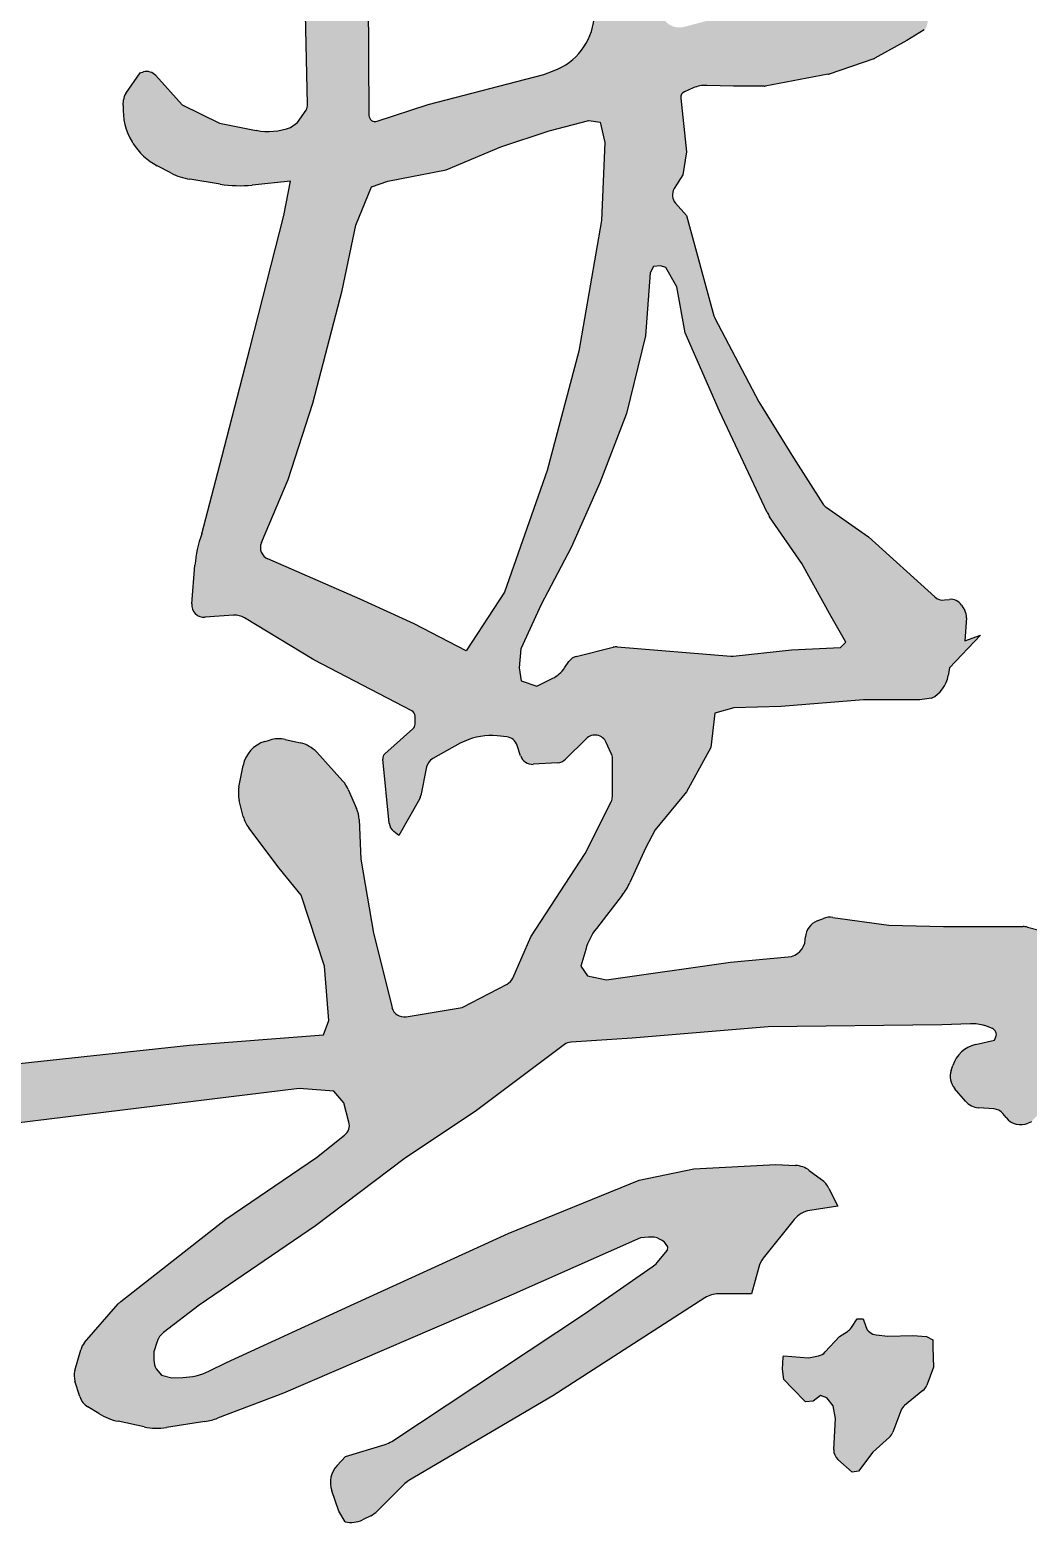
# Model space of a CAD drawing. Extents: x 69728788 to 150676229, y 15322671 to 43663798.
# Drawn here: x 75322160 to 75322595, y 19712669 to 19713319 of the extents above; entities that cross this region are included whole.
import ezdxf

# ---------------------------------------------------------------- set-up
doc = ezdxf.new("R2010")
doc.units = 0
doc.header["$LTSCALE"] = 1000
doc.header["$MEASUREMENT"] = 0
doc.layers.get('0').update_dxf_attribs({"linetype": 'CONTINUOUS'})
doc.layers.add('图框', color=253, linetype='CONTINUOUS')
doc.layers.add('签名', color=7, linetype='CONTINUOUS')

# ---------------------------------------------------------------- blocks, each defined once
blk = doc.blocks.new('新块.dwgASFDFDD')
at = {"layer": '签名'}
h = blk.add_hatch(color=256, dxfattribs=at)
h.paths.add_polyline_path([(95269.72, 23100.44), (95293.63, 23097.22), (95306.96, 23092.17), (95318, 23086.2), (95321.68, 23078.85), (95322.6, 23070.12), (95323.06, 23062.31), (95323.06, 23060.47), (95327.2, 23064.15), (95333.17, 23073.33), (95340.07, 23083.9), (95337.31, 23095.84), (95334.09, 23100.67, 0.161293), (95315.5, 23115.18), (95307.88, 23117.9), (95278.45, 23126.62), (95239.32, 23136.19, -0.055927), (95231.47, 23139.07), (95214.71, 23147.44, -0.036786), (95209.97, 23150.26), (95200.57, 23156.84, 0.116967), (95184.48, 23163.22, 0.125161), (95182.66, 23162.89), (95172.99, 23158.46, 0.089225), (95171.9, 23157.7, -0.045924), (95172.43, 23158.14), (95166.59, 23154.13, 0.195275), (95165.04, 23151.78), (95164.43, 23148.74, 0.293872), (95165.91, 23144.97), (95172.24, 23140.41), (95178.67, 23138.11), (95185.57, 23131.22), (95187.92, 23114.8, 0.040442), (95187.87, 23114.19, 0.74192), (95194.74, 23112.11), (95197.06, 23115.6), (95207.18, 23118.81), (95217.3, 23116.98), (95225.11, 23111.46), (95233.92, 23103.92, 0.146226), (95235.88, 23103.05), (95252.7, 23100.9)])
h.paths.add_polyline_path([(95548.01, 22693.9, -0.224051), (95555.01, 22679.51), (95555.38, 22647.26, 0.252735), (95564.03, 22631.68), (95571.71, 22626.77), (95579.08, 22627.51, 0.405395), (95595.92, 22647.46), (95594.63, 22665.96), (95608.89, 22670.03), (95612.97, 22672.06), (95599.22, 22679.7), (95596.67, 22689.88), (95597.08, 22708.37, 0.116113), (95595.3, 22716.77), (95585.97, 22736.59, 0.062977), (95583.44, 22740.56), (95572.56, 22753.7, 0.230474), (95557.61, 22760.49), (95543.7, 22760.11), (95539.28, 22758.95, 0.141943), (95530.32, 22753.59), (95518.27, 22740.65, 0.175293), (95513.27, 22728.91), (95513.14, 22726.52), (95514.67, 22719.9), (95515.69, 22719.9)])
h.paths.add_polyline_path([(95518.38, 22528.95, 0.097987), (95516.56, 22536), (95511.26, 22547.03, 0.115547), (95505.9, 22553.69), (95485.87, 22569.33), (95463.12, 22580.33), (95452.27, 22580.53), (95442.57, 22575.2), (95433.76, 22557.59), (95441.33, 22543.04, 0.112428), (95446.72, 22536.7), (95457.98, 22528.26), (95467.87, 22521.97, -0.190711), (95475.97, 22510.8), (95484.17, 22478.76, -0.218827), (95481.36, 22463.35), (95468.26, 22444.64), (95472.37, 22438.7, 0.115033), (95478.68, 22432.99), (95489.85, 22426.79, 0.14431), (95500.2, 22424.48), (95505.69, 22424.84), (95512.02, 22438.76, 0.064737), (95513.44, 22443.38), (95519.37, 22478.29, 0.042109), (95519.64, 22481.43), (95519.64, 22506.99)])
h.paths.add_polyline_path([(95343.28, 22082.46, 0.133698), (95345.58, 22085.66), (95349.63, 22096.52), (95349.2, 22108.41), (95349.2, 22112.94), (95345.52, 22115.1), (95337.3, 22115.54), (95322.17, 22115.32), (95315.19, 22115.98, -0.296761), (95308.79, 22121.08), (95307.25, 22125.69), (95303.57, 22125.69), (95300.16, 22120.41, -0.111035), (95297.81, 22118.1), (95292.98, 22115.1), (95284.46, 22105.69, -0.159662), (95280.4, 22103.37), (95274.38, 22102.14), (95259.24, 22103.44), (95259.07, 22102.64), (95258.73, 22095.38), (95259.42, 22089.16), (95264.61, 22083.63), (95272.56, 22075.68), (95277.06, 22076.03), (95281.56, 22079.48), (95285.36, 22078.1), (95289.17, 22073.26), (95290.55, 22065.66), (95289.57, 22046.85, 0.22558), (95292.04, 22040.89), (95300.58, 22033.17), (95304.38, 22033.86), (95313.03, 22045.27), (95323.13, 22054.35, 0.121444), (95325.15, 22057.32), (95329.96, 22070.3, -0.134274), (95332.27, 22073.52)])
h = blk.add_hatch(color=256, dxfattribs=at)
h.paths.add_polyline_path([(95689.51, 22500.11, -0.231178), (95691.27, 22502.89), (95725.37, 22523.86), (95758.14, 22541.09, -0.274551), (95761.97, 22540.9), (95766.37, 22537.97, -0.290357), (95768, 22534.3), (95765.03, 22514.26, -0.282713), (95762.5, 22511.25), (95754.88, 22508.71, 0.12974), (95738.86, 22498.23), (95737.91, 22495.69), (95736.66, 22486.24, 0.07073), (95737.52, 22475.72), (95738.92, 22469.6, 0.118418), (95746.68, 22453.9), (95772.92, 22422.44), (95794.86, 22396.86), (95803.05, 22387.04, -0.191696), (95803.91, 22384.41), (95803.37, 22375.72, 0.465128), (95807.52, 22371.76), (95845.15, 22375.85), (95894.08, 22386.81, 0.44834), (95896.8, 22391.7), (95895.51, 22395.4), (95889.34, 22402), (95885.49, 22406.68, -0.157491), (95882.95, 22413.11), (95882.68, 22417.21, -0.24693), (95886.95, 22426.78), (95887.16, 22426.95, 0.440579), (95888.39, 22443.5), (95875.26, 22457.43), (95859.6, 22467.98, -0.170294), (95855.15, 22473.96), (95852.62, 22482.05, -0.102372), (95852.17, 22486.58), (95853.54, 22499.62, -0.373734), (95864.33, 22509.69), (95864.58, 22509.69, 0.254103), (95873.83, 22515.15), (95879.78, 22525.36), (95881.01, 22523.77), (95883.58, 22512.27), (95884.23, 22509.69, 0.331647), (95894.65, 22501.19), (95896.4, 22501.12), (95904.12, 22501.12, 0.263355), (95913.76, 22506.58), (95914.45, 22507.72), (95916.36, 22518.87, -0.184975), (95920.47, 22525.79), (95924.96, 22529.34, -0.149598), (95931.09, 22531.73), (95950.99, 22533.23), (95993.26, 22532.35), (96008.23, 22528.39), (96022.75, 22522.67), (96034.64, 22515.2), (96050.05, 22498.04), (96074.43, 22473.37), (96082.35, 22463.7), (96083.67, 22450.5), (96087.63, 22437.74), (96092.05, 22392.33), (96088.97, 22373.42), (96072.68, 22372.1), (96070.03, 22363.3), (96066.51, 22351.86), (96052.86, 22339.54), (96043.62, 22322.82), (96029.97, 22306.55), (96020.72, 22303.47), (96013.68, 22312.71), (96008.4, 22316.23), (95993.87, 22314.47), (95991.97, 22305.1), (95971.72, 22300.26), (95920.65, 22296.3), (95911.4, 22292.78), (95920.32, 22267.83), (95923.84, 22240.38), (95935.03, 22208.96), (95981.22, 22111.03), (95992.48, 22087.39), (95993.61, 22066.01), (95958.69, 22051.37), (95940.66, 22062.63), (95917.01, 22117.79), (95895.82, 22166.86, 0.119239), (95885.22, 22180.96), (95873.07, 22190.95), (95861.81, 22201.08), (95862.11, 22205, 0.267055), (95846.03, 22238.76), (95835.03, 22246.36), (95822.62, 22267.61), (95811.99, 22280), (95810.15, 22281.31, 0.225942), (95800.62, 22283), (95781.13, 22277.63, -0.047725), (95779.02, 22277.26), (95689.72, 22270.26), (95624.99, 22268.74), (95616.36, 22267.43), (95617.29, 22270.39, -0.302854), (95627.02, 22278.21), (95717.18, 22286.2), (95781.85, 22295.67, 0.079622), (95785.25, 22296.74), (95795.61, 22301.92, 0.447831), (95798.55, 22312.72), (95792.45, 22322.09, 0.101957), (95790.33, 22324.24), (95780.98, 22330.46), (95757.06, 22327.81), (95651.62, 22318.96), (95626.81, 22318.96), (95597.57, 22314.53), (95585.16, 22310.1), (95576.3, 22297.71), (95575.51, 22198.6, -0.1506), (95568.84, 22177.54), (95567.44, 22175.53), (95561.23, 22163.74, -0.07539), (95554.56, 22154.69), (95543.8, 22143.94, -0.258442), (95536.81, 22141.93), (95531.94, 22143.06, -0.172364), (95527.71, 22145.76), (95524.23, 22150.23, -0.116492), (95522.79, 22153.36), (95519.6, 22169.33), (95517.09, 22236.91, 0.257654), (95513.36, 22243.12), (95508.76, 22245.78), (95507.74, 22255.48, 0.137932), (95506.23, 22259.25), (95500.65, 22266.55, -0.130882), (95499.18, 22270.11), (95496.58, 22289.56, 0.375873), (95489.15, 22296.07), (95457.07, 22296.07, 0.153785), (95452.77, 22294.72), (95429.85, 22278.69), (95420.98, 22273.2, 0.298099), (95417.5, 22265.76), (95418.53, 22262.88), (95463.69, 22259.14, -0.449386), (95467.05, 22254.65), (95466.51, 22251.99), (95418.86, 22251.99, 0.210128), (95413.33, 22249.56), (95408.73, 22244.54), (95406.74, 22243.67, -0.340919), (95393.41, 22247.01), (95391.52, 22249.4, 0.210758), (95386.17, 22252.23), (95376.8, 22252.9, -0.201903), (95369.01, 22256.85), (95362.44, 22264.6, -0.259318), (95360.32, 22275.33), (95361.34, 22278.48, -0.264412), (95375.01, 22290.99), (95386.36, 22293.59), (95387.26, 22295.61, 0.42547), (95385.23, 22300.62), (95380.73, 22302.42, 0.080244), (95372.65, 22303.55), (95354.67, 22302.9), (95250.08, 22301.69), (95168.06, 22294.86), (95131.15, 22292.52, 0.145884), (95127.13, 22291.03), (95074.09, 22251.31), (95030.6, 22222.14), (94977.17, 22181.78), (94906.96, 22133.98), (94885.45, 22117.38, 0.151784), (94881.61, 22111.92), (94879.63, 22105.76), (94879.63, 22100.74, 0.121298), (94880.91, 22095.51), (94884.13, 22091.81), (94890.48, 22090.17), (94897.15, 22090.33, 0.108689), (94912.81, 22094.14), (94923.37, 22099.32), (95000.41, 22134.68), (95093.25, 22177.16), (95172.21, 22209.24), (95205.18, 22216.18), (95254.63, 22218.78), (95266.56, 22218.15, -0.148728), (95274.77, 22215.18), (95282.17, 22209.63, -0.11645), (95286.58, 22204.34), (95291.94, 22193.64), (95275.16, 22191.06, 0.187953), (95265.73, 22185.61), (95247.03, 22162.25, 0.102525), (95244.27, 22156.83), (95239.88, 22140.75), (95220.01, 22140.75, 0.144191), (95211.88, 22138.36), (95120.15, 22079.2), (95033.3, 22028.15, 0.063491), (95030.29, 22025.83), (95014.28, 22009.83, -0.080592), (95010.38, 22007.02), (95005.37, 22004.52, -0.178905), (94995.03, 22003.38), (94991.15, 22009.69), (94986.97, 22022.08, -0.27945), (94990.12, 22037.31), (94995.21, 22042.78), (95019.11, 22049.95, 0.073381), (95023.08, 22051.81), (95139.23, 22128.61), (95180.08, 22156.93, 0.06755), (95183.05, 22159.65), (95189.22, 22167.05), (95189.58, 22169.11, 0.305341), (95177.78, 22174.9), (95173.07, 22174.56), (95094.98, 22139.88), (94957.71, 22080.84), (94918.03, 22065.77, -0.052637), (94910.41, 22063.76), (94887.26, 22060.2, -0.090596), (94873.79, 22060.58), (94858.14, 22063.9, -0.085038), (94846.37, 22068.58), (94839.83, 22072.57, -0.181064), (94834.97, 22078.78), (94832.05, 22088.01, -0.147202), (94831.96, 22094.5), (94835.55, 22107.05, -0.109427), (94837.87, 22111.33), (94858.09, 22134.64, -0.048018), (94859.65, 22136.12), (94923, 22185.74), (94977.66, 22223.02), (94994.64, 22236.45, 0.298156), (94997.24, 22244.24), (94994.15, 22255.96), (94988.08, 22262.9), (94967.25, 22264.63), (94734.5, 22236.07), (94605.9, 22222.18), (94323.47, 22199.16, -0.291644), (94316.34, 22202.93), (94297.02, 22236.92), (94297.02, 22239.7, -0.383842), (94303.73, 22247.16), (94346.47, 22251.65), (94675.31, 22266.39), (94901.11, 22290.74), (94981.8, 22296.81), (94985.02, 22305.53), (94982.59, 22338.35), (94968.33, 22381.06), (94955.23, 22397.42), (94936.82, 22421.63, -0.101619), (94933.56, 22428.43), (94931.13, 22438.12, -0.109256), (94930.91, 22446.22), (94933.42, 22459.28, -0.280752), (94946.55, 22473.73), (94949.5, 22474.6, -0.126758), (94958.86, 22474.91), (94967.98, 22472.88, -0.15474), (94977.79, 22467.2), (94993.55, 22449.88, -0.081557), (94996.86, 22444.78), (95001.84, 22433.39, -0.093443), (95003.4, 22426.61), (95004.35, 22402.88), (95012, 22358.16), (95023.2, 22313.39, 0.390931), (95031.7, 22307.81), (95065.48, 22313.44), (95092.61, 22327.49, 0.171134), (95096.02, 22331.13), (95106.97, 22355.98), (95139.71, 22406.15), (95155.3, 22437.29, 0.116513), (95156.09, 22440.64), (95156.09, 22463.43, 0.107138), (95155.42, 22466.53), (95152.38, 22473.2, 0.523435), (95140.25, 22475.4), (95127.89, 22463.06, -0.18265), (95123.06, 22460.88), (95108.36, 22459.96, -0.340063), (95100.77, 22465.07), (95098.67, 22471.38, 0.294066), (95092.34, 22476.46), (95086.54, 22477.07, 0.133568), (95067.11, 22473.92), (95064.39, 22472.69), (95047.78, 22463.46, 0.220074), (95044.06, 22458.38), (95040.62, 22441.16, -0.080659), (95039.77, 22438.91), (95027.28, 22417.06), (95024.29, 22419.45, -0.201849), (95021.51, 22424.56), (95017.64, 22463.15, -0.240558), (95018.88, 22466.32), (95035.84, 22481.38, 0.21433), (95037.1, 22484.19), (95037.1, 22488.95, 0.280337), (95035.08, 22492.28), (94975.97, 22522.86), (94934.3, 22548.25, 0.156534), (94927.61, 22549.86), (94910.49, 22548.6, -0.46076), (94902.46, 22556.69), (94904.39, 22579.97, -0.064651), (94908.44, 22598.86), (94920.52, 22645.15), (94937.71, 22711.22), (94957.97, 22790.85), (94961.94, 22811.44), (94938.92, 22809.14, -0.064936), (94919.53, 22809.73), (94901.37, 22812.65, -0.080775), (94889.94, 22816.45), (94881.61, 22820.81, -0.135752), (94867.01, 22834.47), (94866.59, 22835.16, -0.154043), (94861.15, 22857.07), (94861.38, 22860.62, -0.136703), (94862.7, 22864.43), (94871.33, 22876.89), (94873.37, 22877.41, -0.279334), (94880.81, 22875.15), (94896.67, 22857.47), (94919.2, 22846.58), (94941.31, 22842.16, 0.141167), (94962, 22843.89), (94966.3, 22846.98), (94971.42, 22854.36, 0.122029), (94972.21, 22857.88), (94971.03, 22912.16, 0.13949), (94964.98, 22931.78), (94957.01, 22944.05), (94951.06, 22950.37, 0.109197), (94937.68, 22959.48), (94927.21, 22963.66, -0.674227), (94933.91, 22998.93), (94945.81, 22998.37, -0.092395), (94962.58, 22992.91), (94975.13, 22985.81, -0.067551), (94983.15, 22979.71), (95000.63, 22962.25), (95001.44, 22961.14, -0.157847), (95008.71, 22939.21), (95009.32, 22851.19, 0.507739), (95014.23, 22847.65), (95044.96, 22857.67), (95114.73, 22875.83), (95120.93, 22878.16, 0.285141), (95145.03, 22909.52), (95145.52, 22914.43), (95134.28, 22936.89), (95133.99, 22941.92, -0.404917), (95144.2, 22953.78), (95152.6, 22954.54, -0.059906), (95155.29, 22954.47), (95167.59, 22952.62, -0.217925), (95175.43, 22947.51), (95182.36, 22936.55, -0.127757), (95184.08, 22931.16), (95184.86, 22917.24), (95185.31, 22913.9, 0.45192), (95199.35, 22904.53), (95220.74, 22910.22, 0.061267), (95229.24, 22913.64), (95244.55, 22922.12, -0.126968), (95262.7, 22926.8), (95320.74, 22926.8, 0.329734), (95324.33, 22929.45), (95331.51, 22952.94), (95340.34, 22928.51, 0.229531), (95342.68, 22926.23), (95346.5, 22924.96, -0.382276), (95348.98, 22920.61), (95345.65, 22905.11, -0.203047), (95343.97, 22902.72), (95333.69, 22896.3), (95314.07, 22885.41), (95286.45, 22875.97), (95247.94, 22868.7), (95229.04, 22868.7), (95212.96, 22869.28, 0.112418), (95204.78, 22867.72), (95199.57, 22865.44, 0.326044), (95197.34, 22861.63), (95200.66, 22829.22), (95198.48, 22815.43), (95193.36, 22807.06, 0.328096), (95194.12, 22798.21), (95200.66, 22790.74), (95217.31, 22730.35, 0.053255), (95217.9, 22728.87), (95244.27, 22678.47), (95265.19, 22644.78), (95282.98, 22617, 0.098742), (95285.02, 22614.89), (95310.53, 22597.16), (95350.42, 22560.93, 0.218816), (95356.39, 22559.04), (95359.26, 22559.39, -0.291918), (95366.54, 22555.93), (95368.52, 22552.77, -0.158896), (95369.64, 22548.26), (95368.66, 22534.43), (95377.96, 22537.92), (95359.36, 22518.17), (95358.57, 22513.48, -0.240188), (95348.45, 22499.78), (95341.44, 22498.87), (95307.48, 22498.87), (95257.76, 22494.8), (95229.23, 22493.98), (95217.81, 22490.72), (95215.34, 22470.17), (95200.67, 22443.29), (95181.92, 22420.48), (95176.21, 22409.89), (95166.64, 22388.71, -0.059303), (95162.06, 22381.12), (95146.44, 22361.05, 0.096023), (95139.98, 22348.33), (95137.08, 22338.21), (95141.16, 22332.51), (95152.57, 22330.06), (95227.35, 22340.76), (95262.13, 22343.82, 0.368288), (95272.37, 22354.23), (95272.49, 22355.88, -0.287337), (95279.53, 22365.52), (95283.27, 22367.02, -0.1299), (95288.97, 22367.72), (95322.74, 22363.08), (95355.66, 22362.16), (95403.65, 22362.16, -0.061275), (95406.38, 22361.83), (95413.42, 22360.07, -0.265952), (95421.48, 22352.33), (95424.24, 22342.98), (95428, 22330.18, 0.385739), (95440.9, 22322.31), (95450.47, 22324.13, 0.134429), (95455.81, 22326.74), (95470.62, 22339.8, 0.361907), (95472.83, 22354.03), (95469.04, 22360.34), (95467.8, 22370.91, -0.367837), (95475.88, 22383.04), (95485.65, 22385.83, -0.157947), (95492.58, 22385.59), (95495, 22384.71, -0.191883), (95501.22, 22379.17), (95503.79, 22374.04), (95508.36, 22358.51), (95508.9, 22352.52, 0.175535), (95512.15, 22345.58), (95516.59, 22341.15), (95533.51, 22340.35, 0.100406), (95537.93, 22341.03), (95546.97, 22344.35, 0.271742), (95554.19, 22353.15), (95558.65, 22381.35), (95572.36, 22435.26), (95586.37, 22479.61), (95599.79, 22512), (95603.45, 22509.26), (95604.37, 22501.95), (95598.88, 22463.58), (95588.82, 22425.21), (95581.51, 22389.57), (95577.85, 22364.91), (95577.85, 22348.47, 0.280775), (95589.49, 22349.79), (95592.48, 22352.11), (95632.71, 22359.42), (95753.08, 22363.85, 0.384258), (95756.68, 22367.34), (95757.27, 22376.18, 0.192772), (95756.41, 22378.83), (95729.94, 22410.57), (95710.94, 22429.55, -0.038185), (95707.21, 22433.89), (95695.64, 22449.66, -0.150784), (95688.4, 22470.55), (95687.88, 22485.48)])
h.paths.add_polyline_path([(95148.78, 22847.09), (95151.43, 22834.88), (95149.47, 22787.74), (95135.88, 22708.98), (95116.85, 22637.01), (95091.03, 22563.67), (95067.92, 22528.37), (95036.66, 22544.66), (95004.05, 22559.6), (94948.35, 22583.8, -0.411776), (94944.44, 22593.61), (94960.56, 22631.57), (94975.51, 22677.75), (94993.17, 22745.65), (95001.33, 22785.03), (95010.84, 22808.11), (95020.77, 22811.53), (95055.83, 22818.43), (95088.76, 22832.23), (95117.97, 22841.78), (95141.87, 22848.15)], flags=16)
h.paths.add_polyline_path([(95185, 22760.45), (95188.28, 22759.51), (95194.84, 22747.81), (95200, 22720.18), (95220.62, 22672.89), (95249.42, 22611.81, 0.039662), (95250.9, 22609.24), (95270.21, 22580.97), (95288.02, 22549.13), (95296.92, 22533.68), (95293.64, 22530.4), (95264.12, 22528.99), (95228.19, 22525.16), (95158.97, 22530.77, 0.081589), (95156.55, 22530.57), (95134.27, 22525, 0.183834), (95129.89, 22521.95), (95127.22, 22518.04, -0.12786), (95120.11, 22511.83), (95110.42, 22506.99), (95101.04, 22510.26), (95099.82, 22518.22), (95100.78, 22529.64), (95113.17, 22556.31), (95131.27, 22590.59), (95148.43, 22629.63), (95164.63, 22671.53), (95176.06, 22718.19), (95178.92, 22756.28), (95180.79, 22759.98)], flags=16)
h.paths.add_polyline_path([(95925.89, 22487.36), (95932.74, 22494.09), (95937.07, 22497.84, -0.191823), (95944.93, 22500.57), (95963.61, 22499.75), (95975.62, 22497.6, -0.10674), (95980.01, 22495.8), (96002.7, 22480.21), (96024.98, 22464.73, -0.07439), (96027.41, 22462.44), (96042.96, 22442.66, -0.129106), (96050.55, 22425.18), (96052.88, 22410.02, -0.195793), (96046.32, 22382.51), (96042.31, 22376.9), (96037.17, 22368.67), (96020.19, 22354.79), (96011.45, 22350.17), (96006.3, 22351.2), (96000.64, 22359.93), (95993.96, 22367.64), (95992.41, 22380.49), (95992.41, 22393.86), (95990.87, 22404.65), (95984.7, 22413.91), (95978.52, 22418.02), (95970.81, 22418.53), (95961.55, 22426.76), (95954.35, 22437.04), (95947.66, 22454.51), (95942.51, 22463.76), (95934.28, 22474.04), (95927.08, 22480.21), (95924.94, 22482.26)], flags=16)
h.paths.add_polyline_path([(95901.69, 22420.8), (95903.28, 22422.7), (95903.6, 22422.7), (95917.92, 22423.98), (95924.45, 22420.72, -0.319194), (95926.49, 22416.88), (95925.56, 22409.67), (95926.39, 22408.77, 0.170609), (95932.97, 22405.25), (95937.33, 22404.58), (95942.51, 22403.46, -0.270894), (95945.3, 22400.89), (95945.93, 22398.86), (95945.29, 22392.81), (95944.93, 22391, -0.35173), (95941.33, 22387.98), (95928.74, 22387.73), (95916.81, 22389.14, -0.28734), (95913.71, 22391.63), (95912.53, 22395.04, 0.155831), (95911.16, 22396.86, 0.184917), (95908.72, 22397.98), (95905.19, 22398.22), (95901.69, 22403.63), (95901.69, 22412.85)], flags=16)
h.paths.add_polyline_path([(95835.05, 22326.88), (95843.95, 22336.18), (95852.04, 22341.44), (95858.34, 22344.73, -0.109091), (95863.02, 22346), (95869.04, 22346.29), (95886.44, 22344.27), (95894.59, 22343.25, 0.069308), (95897.7, 22343.29), (95903.58, 22344.2, 0.13629), (95909.07, 22346.67), (95915.04, 22351.64, -0.117467), (95919.71, 22353.96), (95927.42, 22355.74, -0.049761), (95929.64, 22356.02), (95941.65, 22356.36, -0.063156), (95944.47, 22356.08), (95957.24, 22353.16), (95958.49, 22352.69, -0.311276), (95965.74, 22342.17), (95965.74, 22341.44), (95961.69, 22332.95), (95954.63, 22323.44, -0.162986), (95948.77, 22319.35), (95945.51, 22318.39), (95928.11, 22317.99), (95921.22, 22317.99, 0.140475), (95915.26, 22316.28), (95908.28, 22311.92), (95904.24, 22309.9), (95898.57, 22308.69), (95896.84, 22308.91, -0.312011), (95887.68, 22316.79), (95885.82, 22318.12), (95881.58, 22316.78), (95877.13, 22307.07), (95874.3, 22303.03), (95871.36, 22301.38, -0.174687), (95863.84, 22300.12), (95858.92, 22301.01), (95852.43, 22304.9, -0.082204), (95849.63, 22307.28), (95846.38, 22311.12), (95838.29, 22319.61), (95834.65, 22323.65)], flags=16)
h.paths.add_polyline_path([(95862.54, 22278.44), (95865.27, 22279.91, 0.21493), (95872.5, 22285.68), (95874.7, 22289.97), (95876.45, 22293.12), (95879.44, 22293.12), (95884.35, 22292.07), (95886.41, 22288.79, 0.120194), (95890.23, 22285.06), (95891.72, 22284.18), (95896.99, 22279.27), (95902.87, 22275.41, -0.198061), (95907.7, 22268.32), (95909.28, 22260.85), (95909.75, 22247.93, -0.06461), (95909.48, 22245.05), (95909.32, 22244.34, -0.302829), (95903.3, 22238.6), (95902.36, 22238.43, -0.052243), (95900.02, 22238.27), (95891.37, 22238.58), (95884.53, 22239.11), (95881.72, 22241.91), (95880.67, 22245.07), (95880.48, 22252.48, 0.37754), (95874.88, 22260.66), (95872.42, 22265.41), (95871.54, 22267.52), (95869.26, 22268.92), (95865.92, 22269.62), (95862.76, 22272.08), (95861.89, 22276.11)], flags=16)
for p, q in [((95008.71, 22939.21), (95009.32, 22851.19)), ((94972.21, 22857.88), (94971.03, 22912.16)), ((95343.97, 22902.72), (95333.69, 22896.3)), ((95333.69, 22896.3), (95314.36, 22885.57)), ((95313.75, 22885.3), (95286.71, 22876.05)), ((94862.7, 22864.43), (94871.33, 22876.89)), ((94871.33, 22876.89), (94873.37, 22877.41)), ((94880.81, 22875.15), (94896.67, 22857.47)), ((95044.96, 22857.67), (95114.73, 22875.83)), ((95114.73, 22875.83), (95120.93, 22878.16)), ((95286.19, 22875.92), (95248.28, 22868.77)), ((95204.78, 22867.72), (95199.57, 22865.44)), ((95229.04, 22868.7), (95212.96, 22869.28)), ((95247.58, 22868.7), (95229.04, 22868.7)), ((94861.15, 22857.07), (94861.38, 22860.62)), ((94896.67, 22857.47), (94919.2, 22846.58)), ((95014.23, 22847.65), (95044.96, 22857.67)), ((95197.34, 22861.63), (95200.66, 22829.22)), ((94966.3, 22846.98), (94971.42, 22854.36)), ((95117.97, 22841.78), (95141.87, 22848.15)), ((95141.87, 22848.15), (95148.78, 22847.09)), ((94919.2, 22846.58), (94941.31, 22842.16)), ((94962, 22843.89), (94966.3, 22846.98)), ((95088.76, 22832.23), (95117.97, 22841.78)), ((95148.78, 22847.09), (95151.43, 22834.88)), ((94867.01, 22834.47), (94866.59, 22835.16)), ((95055.83, 22818.43), (95088.76, 22832.23)), ((95151.43, 22834.88), (95149.47, 22787.74)), ((94889.94, 22816.45), (94881.61, 22820.81)), ((95200.66, 22829.22), (95198.48, 22815.43)), ((94919.53, 22809.73), (94901.37, 22812.65)), ((94961.94, 22811.44), (94938.92, 22809.14)), ((94957.97, 22790.85), (94961.94, 22811.44)), ((95010.84, 22808.11), (95020.77, 22811.53)), ((95020.77, 22811.53), (95055.83, 22818.43)), ((95198.48, 22815.43), (95193.36, 22807.06)), ((95001.33, 22785.03), (95010.84, 22808.11)), ((95194.12, 22798.21), (95200.66, 22790.74)), ((94937.71, 22711.22), (94957.97, 22790.85)), ((94993.17, 22745.65), (95001.33, 22785.03)), ((95149.47, 22787.74), (95135.88, 22708.98)), ((95200.66, 22790.74), (95217.31, 22730.35)), ((95180.79, 22759.98), (95178.92, 22756.28)), ((95185, 22760.45), (95180.79, 22759.98)), ((95188.28, 22759.51), (95185, 22760.45)), ((95194.84, 22747.81), (95188.28, 22759.51)), ((95178.92, 22756.28), (95176.06, 22718.19)), ((94975.51, 22677.75), (94993.17, 22745.65)), ((95200, 22720.18), (95194.84, 22747.81)), ((95217.9, 22728.87), (95244.27, 22678.47)), ((95176.06, 22718.19), (95164.63, 22671.53)), ((95220.62, 22672.89), (95200, 22720.18)), ((94920.52, 22645.15), (94937.71, 22711.22)), ((95135.88, 22708.98), (95116.85, 22637.01)), ((94960.56, 22631.57), (94975.51, 22677.75)), ((95244.27, 22678.47), (95265.19, 22644.78)), ((95164.63, 22671.53), (95148.43, 22629.63)), ((95249.42, 22611.81), (95220.62, 22672.89)), ((94908.44, 22598.86), (94920.52, 22645.15)), ((94920.52, 22645.15), (94920.52, 22645.15)), ((95265.19, 22644.78), (95282.98, 22617)), ((94944.44, 22593.61), (94960.56, 22631.57)), ((95116.85, 22637.01), (95091.03, 22563.67)), ((95148.43, 22629.63), (95131.27, 22590.59)), ((95285.02, 22614.89), (95310.53, 22597.16)), ((95270.21, 22580.97), (95250.9, 22609.24)), ((95310.53, 22597.16), (95350.42, 22560.93)), ((95131.27, 22590.59), (95113.17, 22556.31)), ((94902.46, 22556.69), (94904.39, 22579.97)), ((95004.05, 22559.6), (94948.35, 22583.8)), ((95288.02, 22549.13), (95270.21, 22580.97)), ((95036.66, 22544.66), (95004.05, 22559.6)), ((95091.03, 22563.67), (95067.92, 22528.37)), ((95356.39, 22559.04), (95359.26, 22559.39)), ((95113.17, 22556.31), (95100.78, 22529.64)), ((95366.54, 22555.93), (95368.52, 22552.77)), ((94927.61, 22549.86), (94910.49, 22548.6)), ((94975.97, 22522.86), (94934.3, 22548.25)), ((95067.92, 22528.37), (95036.66, 22544.66)), ((95296.92, 22533.68), (95288.02, 22549.13)), ((95369.64, 22548.26), (95368.66, 22534.43)), ((95293.64, 22530.4), (95296.92, 22533.68)), ((95377.96, 22537.92), (95359.36, 22518.17)), ((95368.66, 22534.43), (95377.96, 22537.92)), ((95100.78, 22529.64), (95099.82, 22518.22)), ((95134.27, 22525), (95156.55, 22530.57)), ((95158.97, 22530.77), (95227.49, 22525.22)), ((95228.89, 22525.23), (95264.12, 22528.99)), ((95264.12, 22528.99), (95293.64, 22530.4)), ((95035.08, 22492.28), (94975.97, 22522.86)), ((95099.82, 22518.22), (95101.04, 22510.26)), ((95127.22, 22518.04), (95129.89, 22521.95)), ((95359.36, 22518.17), (95358.57, 22513.48)), ((95101.04, 22510.26), (95110.42, 22506.99)), ((95110.42, 22506.99), (95120.11, 22511.83)), ((95307.48, 22498.87), (95257.76, 22494.8)), ((95341.44, 22498.87), (95307.48, 22498.87)), ((95348.45, 22499.78), (95341.44, 22498.87)), ((95037.1, 22484.19), (95037.1, 22488.95)), ((95217.81, 22490.72), (95215.34, 22470.17)), ((95229.23, 22493.98), (95217.81, 22490.72)), ((95257.76, 22494.8), (95229.23, 22493.98)), ((95018.88, 22466.32), (95035.84, 22481.38)), ((94946.55, 22473.73), (94949.5, 22474.6)), ((94958.86, 22474.91), (94967.98, 22472.88)), ((95064.39, 22472.69), (95047.78, 22463.46)), ((95067.11, 22473.92), (95064.39, 22472.69)), ((95092.34, 22476.46), (95086.54, 22477.07)), ((95100.77, 22465.07), (95098.67, 22471.38)), ((95140.25, 22475.4), (95127.89, 22463.06)), ((95155.42, 22466.53), (95152.38, 22473.2)), ((95215.34, 22470.17), (95200.67, 22443.29)), ((94977.79, 22467.2), (94993.55, 22449.88)), ((95021.51, 22424.56), (95017.64, 22463.15)), ((95123.06, 22460.88), (95108.36, 22459.96)), ((95156.09, 22440.64), (95156.09, 22463.43)), ((94930.91, 22446.22), (94933.42, 22459.28)), ((95044.06, 22458.38), (95040.62, 22441.16)), ((94996.86, 22444.78), (95001.84, 22433.39)), ((95200.67, 22443.29), (95181.92, 22420.48)), ((94933.56, 22428.43), (94931.13, 22438.12)), ((95039.77, 22438.91), (95027.28, 22417.06)), ((95139.71, 22406.15), (95155.3, 22437.29)), ((95003.4, 22426.61), (95004.35, 22402.88)), ((94955.23, 22397.42), (94936.82, 22421.63)), ((95027.28, 22417.06), (95024.29, 22419.45)), ((95181.92, 22420.48), (95176.21, 22409.89)), ((95106.97, 22355.98), (95139.71, 22406.15)), ((95176.21, 22409.89), (95166.64, 22388.71)), ((94968.33, 22381.06), (94955.23, 22397.42)), ((95004.35, 22402.88), (95012, 22358.16)), ((94982.59, 22338.35), (94968.33, 22381.06)), ((95162.06, 22381.12), (95146.44, 22361.05)), ((95279.53, 22365.52), (95283.27, 22367.02)), ((95288.97, 22367.72), (95322.74, 22363.08)), ((95322.74, 22363.08), (95355.66, 22362.16)), ((95355.66, 22362.16), (95403.65, 22362.16)), ((95406.38, 22361.83), (95413.42, 22360.07)), ((95012, 22358.16), (95023.2, 22313.39)), ((95096.02, 22331.13), (95106.97, 22355.98)), ((95272.37, 22354.23), (95272.49, 22355.88)), ((95139.98, 22348.33), (95137.08, 22338.21)), ((95227.35, 22340.76), (95262.13, 22343.82)), ((94985.02, 22305.53), (94982.59, 22338.35)), ((95137.08, 22338.21), (95141.16, 22332.51)), ((95152.57, 22330.06), (95227.35, 22340.76)), ((95065.48, 22313.44), (95092.61, 22327.49)), ((95141.16, 22332.51), (95152.57, 22330.06)), ((95031.7, 22307.81), (95065.48, 22313.44)), ((94981.8, 22296.81), (94985.02, 22305.53)), ((95250.08, 22301.69), (95168.06, 22294.86)), ((95354.67, 22302.9), (95250.08, 22301.69)), ((95371.89, 22303.52), (95354.67, 22302.9)), ((95385.23, 22300.62), (95380.73, 22302.42)), ((94675.31, 22266.39), (94901.11, 22290.74)), ((94901.11, 22290.74), (94981.8, 22296.81)), ((95127.13, 22291.03), (95074.09, 22251.31)), ((95168.06, 22294.86), (95131.15, 22292.52)), ((95375.01, 22290.99), (95386.36, 22293.59)), ((95386.36, 22293.59), (95387.26, 22295.61)), ((95360.32, 22275.33), (95361.34, 22278.48)), ((94967.25, 22264.63), (94734.5, 22236.07)), ((94988.08, 22262.9), (94967.25, 22264.63)), ((94994.15, 22255.96), (94988.08, 22262.9)), ((95369.01, 22256.85), (95362.44, 22264.6)), ((94997.24, 22244.24), (94994.15, 22255.96)), ((95074.09, 22251.31), (95030.6, 22222.14)), ((95386.17, 22252.23), (95376.8, 22252.9)), ((95393.41, 22247.01), (95391.52, 22249.4)), ((95408.73, 22244.54), (95406.74, 22243.67)), ((94977.66, 22223.02), (94994.64, 22236.45)), ((94923, 22185.74), (94977.66, 22223.02)), ((95030.6, 22222.14), (94977.17, 22181.78)), ((95205.18, 22216.18), (95254.63, 22218.78)), ((95254.63, 22218.78), (95266.56, 22218.15)), ((95093.25, 22177.16), (95172.21, 22209.24)), ((95172.21, 22209.24), (95205.18, 22216.18)), ((95274.77, 22215.18), (95282.17, 22209.63)), ((95286.58, 22204.34), (95291.94, 22193.64)), ((95291.94, 22193.64), (95275.16, 22191.06)), ((94859.65, 22136.12), (94923, 22185.74)), ((94977.17, 22181.78), (94906.96, 22133.98)), ((95265.73, 22185.61), (95247.03, 22162.25)), ((95000.41, 22134.68), (95093.25, 22177.16)), ((95173.07, 22174.56), (95094.98, 22139.88)), ((95177.78, 22174.9), (95173.07, 22174.56)), ((95183.05, 22159.65), (95189.22, 22167.05)), ((95189.22, 22167.05), (95189.58, 22169.11)), ((95139.23, 22128.61), (95180.08, 22156.93)), ((95244.27, 22156.83), (95239.88, 22140.75)), ((95094.98, 22139.88), (94957.71, 22080.84)), ((95211.88, 22138.36), (95120.15, 22079.2)), ((95239.88, 22140.75), (95220.01, 22140.75)), ((94837.87, 22111.33), (94858.09, 22134.64)), ((94906.96, 22133.98), (94885.45, 22117.38)), ((94923.37, 22099.32), (95000.41, 22134.68)), ((95023.08, 22051.81), (95139.23, 22128.61)), ((95292.98, 22115.1), (95297.81, 22118.1)), ((95300.16, 22120.41), (95303.57, 22125.69)), ((95303.57, 22125.69), (95307.25, 22125.69)), ((95307.25, 22125.69), (95308.79, 22121.08)), ((94881.61, 22111.92), (94879.63, 22105.76)), ((95284.46, 22105.69), (95292.98, 22115.1)), ((95315.19, 22115.98), (95322.17, 22115.32)), ((95322.17, 22115.32), (95337.3, 22115.54)), ((95337.3, 22115.54), (95345.52, 22115.1)), ((95345.52, 22115.1), (95349.2, 22112.94)), ((95349.2, 22112.94), (95349.2, 22108.41)), ((94831.96, 22094.5), (94835.55, 22107.05)), ((94879.63, 22105.76), (94879.63, 22100.74)), ((95258.73, 22095.38), (95259.07, 22102.64)), ((95259.07, 22102.64), (95259.24, 22103.44)), ((95259.24, 22103.44), (95274.38, 22102.14)), ((95274.38, 22102.14), (95280.4, 22103.37)), ((95349.2, 22108.41), (95349.63, 22096.52)), ((94880.91, 22095.51), (94884.13, 22091.81)), ((94884.13, 22091.81), (94890.48, 22090.17)), ((94912.81, 22094.14), (94923.37, 22099.32)), ((95259.42, 22089.16), (95258.73, 22095.38)), ((95349.63, 22096.52), (95345.58, 22085.66)), ((94834.97, 22078.78), (94832.05, 22088.01)), ((94890.48, 22090.17), (94897.15, 22090.33)), ((95264.61, 22083.63), (95259.42, 22089.16)), ((95272.56, 22075.68), (95264.61, 22083.63)), ((95343.28, 22082.46), (95332.27, 22073.52)), ((94957.71, 22080.84), (94918.03, 22065.77)), ((95120.15, 22079.2), (95033.3, 22028.15)), ((95277.06, 22076.03), (95272.56, 22075.68)), ((95281.56, 22079.48), (95277.06, 22076.03)), ((95285.36, 22078.1), (95281.56, 22079.48)), ((95289.17, 22073.26), (95285.36, 22078.1)), ((95290.55, 22065.66), (95289.17, 22073.26)), ((94846.37, 22068.58), (94839.83, 22072.57)), ((95289.57, 22046.85), (95290.55, 22065.66)), ((95329.96, 22070.3), (95325.15, 22057.32)), ((94873.79, 22060.58), (94858.14, 22063.9)), ((94910.41, 22063.76), (94887.26, 22060.2)), ((94995.21, 22042.78), (95019.11, 22049.95)), ((95323.13, 22054.35), (95313.03, 22045.27)), ((94990.12, 22037.31), (94995.21, 22042.78)), ((95300.58, 22033.17), (95292.04, 22040.89)), ((95313.03, 22045.27), (95304.38, 22033.86)), ((95304.38, 22033.86), (95300.58, 22033.17)), ((94991.15, 22009.69), (94986.97, 22022.08)), ((95030.29, 22025.83), (95014.28, 22009.83)), ((94995.03, 22003.38), (94991.15, 22009.69)), ((95010.38, 22007.02), (95005.37, 22004.52))]:
    blk.add_line(p, q)
for centre, radius, start, end in [((95107.72, 22913.26), 37.5, 290.62273, 354.28276), ((95312.54, 22888.85), 3.75, 288.87233, 299.03552), ((94875.22, 22870.14), 7.5, 41.90021, 104.32763), ((95285.49, 22879.6), 3.75, 280.67673, 288.87233), ((95201.07, 22862.01), 3.75, 113.61288, 185.84579), ((95212.29, 22850.54), 18.75, 87.9562, 113.61288), ((95247.58, 22872.45), 3.75, 270, 280.67673), ((94898.58, 22854.73), 37.5, 176.42087, 211.44955), ((94868.86, 22860.16), 7.5, 145.28382, 176.42087), ((94964.71, 22857.72), 7.5, 333.41698, 1.24634), ((95013.07, 22851.21), 3.75, 180.39545, 288.07019), ((94948.66, 22878.94), 37.5, 258.69871, 290.8395), ((94899, 22854.04), 37.5, 211.44955, 242.3725), ((94907.33, 22849.68), 37.5, 242.3725, 260.84472), ((94931.46, 22883.77), 75, 260.84472, 275.70615), ((95199.76, 22803.15), 7.5, 148.55044, 221.20819), ((95224.54, 22732.35), 7.5, 195.42211, 207.61575), ((95289.3, 22621.05), 7.5, 212.63966, 235.19657), ((95266.38, 22619.81), 18.75, 205.25082, 214.33601), ((94979.13, 22573.8), 75, 160.4834, 175.27973), ((94951.34, 22590.67), 7.5, 156.99512, 246.51787), ((95355.46, 22566.48), 7.5, 227.74868, 277.11949), ((95360.19, 22551.95), 7.5, 32.0256, 97.11949), ((94909.94, 22556.08), 7.5, 175.27973, 274.23308), ((95362.16, 22548.79), 7.5, 355.91119, 32.0256), ((94928.45, 22538.64), 11.25, 58.64697, 94.23308), ((95136.09, 22517.73), 7.5, 104.02567, 145.69219), ((95158.37, 22523.29), 7.5, 85.36816, 104.02567), ((95228.09, 22532.69), 7.5, 265.36816, 276.09112), ((95111.73, 22528.6), 18.75, 296.54709, 325.69219), ((95340.08, 22516.56), 18.75, 296.50865, 350.53235), ((95033.35, 22488.95), 3.75, 0, 62.64064), ((95033.35, 22484.19), 3.75, 311.61122, 0), ((94951.83, 22455.74), 18.75, 106.37738, 169.10614), ((94954.79, 22456.61), 18.75, 77.4807, 106.37738), ((94963.92, 22454.58), 18.75, 42.29606, 77.4807), ((95082.62, 22439.78), 37.5, 83.99568, 114.42704), ((95091.55, 22469.01), 7.5, 18.44843, 83.99568), ((95145.55, 22470.1), 7.5, 24.46092, 134.97751), ((95021.38, 22463.52), 3.75, 131.61122, 185.71506), ((95051.42, 22456.91), 7.5, 119.03553, 168.6814), ((95107.89, 22467.44), 7.5, 198.44843, 273.57353), ((95122.59, 22468.36), 7.5, 273.57353, 314.97751), ((95148.59, 22463.43), 7.5, 0, 24.46092), ((94949.32, 22442.67), 18.75, 169.10614, 194.04682), ((94979.68, 22437.26), 18.75, 23.64588, 42.29606), ((94984.67, 22425.86), 18.75, 2.2924, 23.64588), ((95033.26, 22442.63), 7.5, 330.23576, 348.6814), ((95148.59, 22440.64), 7.5, 333.41696, 0), ((94951.75, 22432.98), 18.75, 194.04682, 217.25649), ((95028.97, 22425.31), 7.5, 185.71506, 231.3621), ((95132.47, 22404.15), 37.5, 322.10324, 335.67858), ((95283.71, 22355.08), 11.25, 111.78593, 175.91119), ((95287.44, 22356.57), 11.25, 82.18084, 111.78593), ((95403.65, 22350.91), 11.25, 75.97434, 90), ((95176.03, 22338.02), 37.5, 142.10324, 164.04272), ((95261.15, 22355.03), 11.25, 275.03851, 355.91119), ((95089.16, 22334.15), 7.5, 297.38921, 336.23394), ((95030.47, 22315.21), 7.5, 194.04683, 279.45504), ((95373.19, 22277.95), 25.6, 72.86501, 92.91304), ((95383.84, 22297.14), 3.75, 336.02082, 68.21409), ((95131.63, 22285.03), 7.5, 93.63011, 126.82996), ((95379.18, 22272.72), 18.75, 102.86524, 162.10818), ((95371.03, 22271.87), 11.25, 162.10818, 220.25852), ((95377.6, 22264.12), 11.25, 220.25852, 265.91757), ((94989.98, 22242.33), 7.5, 308.34561, 14.75462), ((95385.63, 22244.75), 7.5, 38.31205, 85.91757), ((95402.23, 22253.98), 11.25, 218.31205, 293.61288), ((95265.77, 22203.17), 15, 53.15168, 86.98957), ((95273.17, 22197.63), 15, 26.58302, 53.15168), ((95277.44, 22176.23), 15, 98.73941, 141.31828), ((95179.38, 22163.24), 11.77, 29.89319, 97.8116), ((95171.53, 22169.26), 15, 304.73487, 320.19267), ((95258.74, 22152.88), 15, 141.31828, 164.73345), ((94866.59, 22127.27), 11.25, 128.06695, 139.06337), ((95220.01, 22125.75), 15, 90, 122.81993), ((95293.86, 22124.48), 7.5, 301.80731, 327.15096), ((95315.9, 22123.45), 7.5, 198.44845, 264.56389), ((94846.37, 22103.96), 11.25, 139.06337, 164.04274), ((94892.32, 22108.48), 11.25, 127.64533, 162.16806), ((94890.88, 22100.74), 11.25, 180, 207.66441), ((95278.9, 22110.72), 7.5, 281.5833, 317.86891), ((94842.78, 22091.4), 11.25, 164.04274, 197.53846), ((94896.3, 22127.82), 37.5, 271.30093, 296.11323), ((95338.55, 22088.28), 7.5, 309.07187, 339.53252), ((94845.7, 22082.17), 11.25, 197.53846, 238.59043), ((95336.99, 22067.7), 7.5, 129.07187, 159.66221), ((94865.92, 22100.58), 37.5, 238.59043, 258.03298), ((94904.72, 22100.83), 37.5, 278.73941, 290.79187), ((94881.56, 22097.27), 37.5, 258.03298, 278.73941), ((95318.11, 22059.92), 7.5, 311.96486, 339.66221), ((95014.81, 22064.32), 15, 286.68687, 303.4745), ((95297.06, 22046.46), 7.5, 177.03674, 227.88477), ((95001.1, 22027.1), 15, 137.0987, 199.55081), ((95040.9, 22015.22), 15, 120.44591, 134.97753), ((94998.67, 22017.93), 15, 255.97435, 296.54709), ((95003.68, 22020.44), 15, 296.54709, 314.97753)]:
    blk.add_arc(centre, radius, start, end)

msp = doc.modelspace()

# ---------------------------------------------------------------- block references
at = {"layer": '图框', "color": 0, "xscale": 0.7226887531578541, "yscale": 0.7226887522265315, "zscale": 0.7226887500000001}
msp.add_blockref('新块.dwgASFDFDD', (75253645.17, 19696767.81, -1355.04), dxfattribs=at)

doc.saveas('drawing.dxf')
